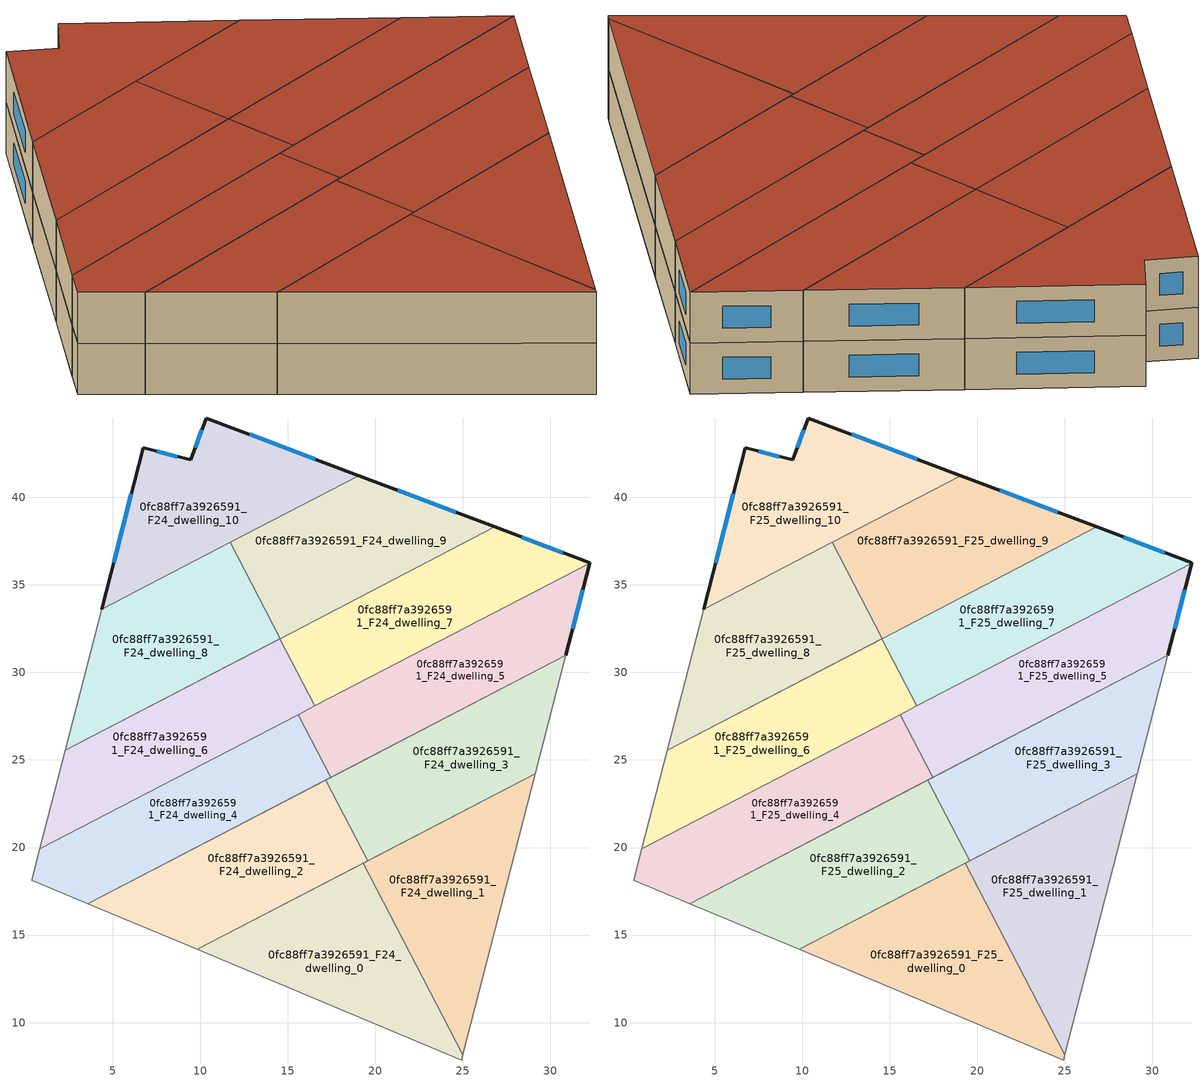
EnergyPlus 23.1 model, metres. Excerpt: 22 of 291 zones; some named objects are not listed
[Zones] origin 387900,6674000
0fc88ff7a3926591_F24_dwelling_0
 floor to 0fc88ff7a3926591_F23_dwelling_0 (EU_floor_Construction): 19.32,19.11 25,8.15 24.93,7.87 9.83,14.18 z72
 wall adiabatic (EU_wall_Construction): 19.32,19.11 9.83,14.18 24.93,7.87 25,8.15 z72:75
 wall to 0fc88ff7a3926591_F24_dwelling_1 (EU_wall_Construction): 25,8.15 19.32,19.11 z72:75
0fc88ff7a3926591_F24_dwelling_1
 floor to 0fc88ff7a3926591_F23_dwelling_1 (EU_floor_Construction): 29.14,24.21 25,8.15 19.32,19.11 z72
 wall adiabatic (EU_wall_Construction): 25,8.15 29.14,24.21 19.32,19.11 z72:75
0fc88ff7a3926591_F24_dwelling_10
 floor to 0fc88ff7a3926591_F23_dwelling_10 (EU_floor_Construction): 19.05,41.24 4.37,33.62 6.75,42.83 9.45,42.13 10.36,44.53 z72
 wall outside (EU_wall_Construction): 19.05,41.24 10.36,44.53 9.45,42.13 6.75,42.83 4.37,33.62 z72:75
 wall to 0fc88ff7a3926591_F24_dwelling_9 (EU_wall_Construction): 11.71,37.43 19.05,41.24 z72:75
 wall to 0fc88ff7a3926591_F24_dwelling_8 (EU_wall_Construction): 4.37,33.62 11.71,37.43 z72:75
 window (EU_Window_Construction): 6.07,40.2 5.05,36.25 / 8.68,42.33 7.52,42.63 / 10.1,43.85 9.71,42.82 / 16.57,42.18 12.84,43.59 z72.86:74.14
0fc88ff7a3926591_F24_dwelling_2
 floor to 0fc88ff7a3926591_F23_dwelling_2 (EU_floor_Construction): 17.16,23.85 19.56,19.24 9.83,14.18 3.58,16.8 z72
 wall adiabatic (EU_wall_Construction): 17.16,23.85 3.58,16.8 9.83,14.18 19.56,19.24 z72:75
 wall to 0fc88ff7a3926591_F24_dwelling_3 (EU_wall_Construction): 19.56,19.24 17.16,23.85 z72:75
0fc88ff7a3926591_F24_dwelling_3
 floor to 0fc88ff7a3926591_F23_dwelling_3 (EU_floor_Construction): 30.89,30.98 29.14,24.21 19.56,19.24 17.16,23.85 z72
 wall adiabatic (EU_wall_Construction): 19.56,19.24 29.14,24.21 30.89,30.98 17.16,23.85 z72:75
0fc88ff7a3926591_F24_dwelling_4
 floor to 0fc88ff7a3926591_F23_dwelling_4 (EU_floor_Construction): 15.61,27.6 17.47,24.01 3.58,16.8 0.38,18.14 0.84,19.93 z72
 wall to 0fc88ff7a3926591_F24_dwelling_5 (EU_wall_Construction): 17.47,24.01 15.61,27.6 z72:75
 wall adiabatic (EU_wall_Construction): 15.61,27.6 0.84,19.93 0.38,18.14 3.58,16.8 17.47,24.01 z72:75
0fc88ff7a3926591_F24_dwelling_5
 floor to 0fc88ff7a3926591_F23_dwelling_5 (EU_floor_Construction): 32.24,36.23 30.89,30.98 17.47,24.01 15.61,27.6 z72
 wall outside (EU_wall_Construction): 30.89,30.98 32.24,36.23 z72:75
 wall adiabatic (EU_wall_Construction): 17.47,24.01 30.89,30.98 z72:75
 wall to 0fc88ff7a3926591_F24_dwelling_7 (EU_wall_Construction): 32.24,36.23 16.56,28.09 z72:75
 wall to 0fc88ff7a3926591_F24_dwelling_6 (EU_wall_Construction): 16.56,28.09 15.61,27.6 z72:75
 window (EU_Window_Construction): 31.28,32.48 31.86,34.73 z72.86:74.14
0fc88ff7a3926591_F24_dwelling_6
 floor to 0fc88ff7a3926591_F23_dwelling_6 (EU_floor_Construction): 14.56,31.94 16.56,28.09 0.84,19.93 2.3,25.57 z72
 wall adiabatic (EU_wall_Construction): 14.56,31.94 2.3,25.57 0.84,19.93 15.61,27.6 z72:75
 wall to 0fc88ff7a3926591_F24_dwelling_7 (EU_wall_Construction): 16.56,28.09 14.56,31.94 z72:75
0fc88ff7a3926591_F24_dwelling_7
 floor to 0fc88ff7a3926591_F23_dwelling_7 (EU_floor_Construction): 32.25,36.25 32.24,36.23 16.56,28.09 14.56,31.94 26.82,38.31 z72
 wall outside (EU_wall_Construction): 32.24,36.23 32.25,36.25 26.82,38.31 z72:75
 wall to 0fc88ff7a3926591_F24_dwelling_9 (EU_wall_Construction): 26.82,38.31 14.56,31.94 z72:75
 window (EU_Window_Construction): 30.7,36.84 28.37,37.72 z72.86:74.14
0fc88ff7a3926591_F24_dwelling_8
 floor to 0fc88ff7a3926591_F23_dwelling_8 (EU_floor_Construction): 11.71,37.43 14.56,31.94 2.3,25.57 4.37,33.62 z72
 wall adiabatic (EU_wall_Construction): 4.37,33.62 2.3,25.57 14.56,31.94 z72:75
 wall to 0fc88ff7a3926591_F24_dwelling_9 (EU_wall_Construction): 14.56,31.94 11.71,37.43 z72:75
0fc88ff7a3926591_F24_dwelling_9
 floor to 0fc88ff7a3926591_F23_dwelling_9 (EU_floor_Construction): 26.82,38.31 14.56,31.94 11.71,37.43 19.05,41.24 z72
 wall outside (EU_wall_Construction): 26.82,38.31 19.05,41.24 z72:75
 window (EU_Window_Construction): 24.6,39.15 21.27,40.4 z72.86:74.14
0fc88ff7a3926591_F25_dwelling_0
 floor to 0fc88ff7a3926591_F24_dwelling_0 (EU_floor_Construction): 19.32,19.11 25,8.15 24.93,7.87 9.83,14.18 z75
 wall adiabatic (EU_wall_Construction): 19.32,19.11 9.83,14.18 24.93,7.87 25,8.15 z75:78
 wall to 0fc88ff7a3926591_F25_dwelling_1 (EU_wall_Construction): 25,8.15 19.32,19.11 z75:78
 roof outside (EU_roof_Construction): 24.93,7.87 25,8.15 19.32,19.11 9.83,14.18 z78
0fc88ff7a3926591_F25_dwelling_1
 floor to 0fc88ff7a3926591_F24_dwelling_1 (EU_floor_Construction): 29.14,24.21 25,8.15 19.32,19.11 z75
 wall adiabatic (EU_wall_Construction): 25,8.15 29.14,24.21 19.32,19.11 z75:78
 roof outside (EU_roof_Construction): 25,8.15 29.14,24.21 19.32,19.11 z78
0fc88ff7a3926591_F25_dwelling_10
 floor to 0fc88ff7a3926591_F24_dwelling_10 (EU_floor_Construction): 19.05,41.24 4.37,33.62 6.75,42.83 9.45,42.13 10.36,44.53 z75
 wall outside (EU_wall_Construction): 19.05,41.24 10.36,44.53 9.45,42.13 6.75,42.83 4.37,33.62 z75:78
 wall to 0fc88ff7a3926591_F25_dwelling_9 (EU_wall_Construction): 11.71,37.43 19.05,41.24 z75:78
 wall to 0fc88ff7a3926591_F25_dwelling_8 (EU_wall_Construction): 4.37,33.62 11.71,37.43 z75:78
 window (EU_Window_Construction): 6.07,40.2 5.05,36.25 / 8.68,42.33 7.52,42.63 / 10.1,43.85 9.71,42.82 / 16.57,42.18 12.84,43.59 z75.86:77.14
 roof outside (EU_roof_Construction): 19.05,41.24 10.36,44.53 9.45,42.13 6.75,42.83 4.37,33.62 z78
0fc88ff7a3926591_F25_dwelling_2
 floor to 0fc88ff7a3926591_F24_dwelling_2 (EU_floor_Construction): 17.16,23.85 19.56,19.24 9.83,14.18 3.58,16.8 z75
 wall adiabatic (EU_wall_Construction): 17.16,23.85 3.58,16.8 9.83,14.18 19.56,19.24 z75:78
 wall to 0fc88ff7a3926591_F25_dwelling_3 (EU_wall_Construction): 19.56,19.24 17.16,23.85 z75:78
 roof outside (EU_roof_Construction): 19.56,19.24 17.16,23.85 3.58,16.8 9.83,14.18 z78
0fc88ff7a3926591_F25_dwelling_3
 floor to 0fc88ff7a3926591_F24_dwelling_3 (EU_floor_Construction): 30.89,30.98 29.14,24.21 19.56,19.24 17.16,23.85 z75
 wall adiabatic (EU_wall_Construction): 19.56,19.24 29.14,24.21 30.89,30.98 17.16,23.85 z75:78
 roof outside (EU_roof_Construction): 29.14,24.21 30.89,30.98 17.16,23.85 19.56,19.24 z78
0fc88ff7a3926591_F25_dwelling_4
 floor to 0fc88ff7a3926591_F24_dwelling_4 (EU_floor_Construction): 15.61,27.6 17.47,24.01 3.58,16.8 0.38,18.14 0.84,19.93 z75
 wall to 0fc88ff7a3926591_F25_dwelling_5 (EU_wall_Construction): 17.47,24.01 15.61,27.6 z75:78
 wall adiabatic (EU_wall_Construction): 15.61,27.6 0.84,19.93 0.38,18.14 3.58,16.8 17.47,24.01 z75:78
 roof outside (EU_roof_Construction): 17.47,24.01 15.61,27.6 0.84,19.93 0.38,18.14 3.58,16.8 z78
0fc88ff7a3926591_F25_dwelling_5
 floor to 0fc88ff7a3926591_F24_dwelling_5 (EU_floor_Construction): 32.24,36.23 30.89,30.98 17.47,24.01 15.61,27.6 z75
 wall outside (EU_wall_Construction): 30.89,30.98 32.24,36.23 z75:78
 wall adiabatic (EU_wall_Construction): 17.47,24.01 30.89,30.98 z75:78
 wall to 0fc88ff7a3926591_F25_dwelling_7 (EU_wall_Construction): 32.24,36.23 16.56,28.09 z75:78
 wall to 0fc88ff7a3926591_F25_dwelling_6 (EU_wall_Construction): 16.56,28.09 15.61,27.6 z75:78
 window (EU_Window_Construction): 31.28,32.48 31.86,34.73 z75.86:77.14
 roof outside (EU_roof_Construction): 30.89,30.98 32.24,36.23 15.61,27.6 17.47,24.01 z78
0fc88ff7a3926591_F25_dwelling_6
 floor to 0fc88ff7a3926591_F24_dwelling_6 (EU_floor_Construction): 14.56,31.94 16.56,28.09 0.84,19.93 2.3,25.57 z75
 wall adiabatic (EU_wall_Construction): 14.56,31.94 2.3,25.57 0.84,19.93 15.61,27.6 z75:78
 wall to 0fc88ff7a3926591_F25_dwelling_7 (EU_wall_Construction): 16.56,28.09 14.56,31.94 z75:78
 roof outside (EU_roof_Construction): 16.56,28.09 14.56,31.94 2.3,25.57 0.84,19.93 z78
0fc88ff7a3926591_F25_dwelling_7
 floor to 0fc88ff7a3926591_F24_dwelling_7 (EU_floor_Construction): 32.25,36.25 32.24,36.23 16.56,28.09 14.56,31.94 26.82,38.31 z75
 wall outside (EU_wall_Construction): 32.24,36.23 32.25,36.25 26.82,38.31 z75:78
 wall to 0fc88ff7a3926591_F25_dwelling_9 (EU_wall_Construction): 26.82,38.31 14.56,31.94 z75:78
 window (EU_Window_Construction): 30.7,36.84 28.37,37.72 z75.86:77.14
 roof outside (EU_roof_Construction): 32.24,36.23 32.25,36.25 26.82,38.31 14.56,31.94 16.56,28.09 z78
0fc88ff7a3926591_F25_dwelling_8
 floor to 0fc88ff7a3926591_F24_dwelling_8 (EU_floor_Construction): 11.71,37.43 14.56,31.94 2.3,25.57 4.37,33.62 z75
 wall adiabatic (EU_wall_Construction): 4.37,33.62 2.3,25.57 14.56,31.94 z75:78
 wall to 0fc88ff7a3926591_F25_dwelling_9 (EU_wall_Construction): 14.56,31.94 11.71,37.43 z75:78
 roof outside (EU_roof_Construction): 14.56,31.94 11.71,37.43 4.37,33.62 2.3,25.57 z78
0fc88ff7a3926591_F25_dwelling_9
 floor to 0fc88ff7a3926591_F24_dwelling_9 (EU_floor_Construction): 26.82,38.31 14.56,31.94 11.71,37.43 19.05,41.24 z75
 wall outside (EU_wall_Construction): 26.82,38.31 19.05,41.24 z75:78
 window (EU_Window_Construction): 24.6,39.15 21.27,40.4 z75.86:77.14
 roof outside (EU_roof_Construction): 26.82,38.31 19.05,41.24 11.71,37.43 14.56,31.94 z78
[Building]
EU S2 Campaign: North Axis=0; Terrain=City; Solar Distribution=FullExterior
[Site:Location]
Helsinki-Vantaa.AP: Latitude=60.317; Longitude=24.963; Time Zone=2; Elevation=54.6
[SizingPeriod:WeatherFileDays]
AnnualSizingPeriod: Begin Month=1; Begin Day of Month=1; End Month=12; End Day of Month=31; Day of Week for Start Day=Monday; Use Weather File Daylight Saving Period=No; Use Weather File Rain and Snow Indicators=No
[MATERIAL]
EU_InternalMass_Material: Roughness=MediumRough; Thickness=0.1; Conductivity=1; Density=1800; Specific Heat=900; Thermal Absorptance=0.9; Solar Absorptance=0.7; Visible Absorptance=0.7
[MATERIAL:NOMASS] Roughness=MediumRough; Thermal Absorptance=0.9; Solar Absorptance=0.7; Visible Absorptance=0.7
Name | Thermal Resistance
EU_wall_NoMass | 5.91765
EU_roof_NoMass | 11.1778
EU_floor_NoMass | 6.2875
[WINDOWMATERIAL:SIMPLEGLAZINGSYSTEM]
EU_Window_SimpleGlazing: UFactor=0.994035; Solar Heat Gain Coefficient=0.7; Visible Transmittance=0.7
[CONSTRUCTION]
EU_wall_Construction: EU_wall_NoMass
EU_roof_Construction: EU_roof_NoMass
EU_floor_Construction: EU_floor_NoMass
EU_Window_Construction: EU_Window_SimpleGlazing
EU_InternalMass_Construction: EU_InternalMass_Material
[ZONE] Type=1; Multiplier=1; Ceiling Height=autocalculate; Floor Area=autocalculate; Part of Total Floor Area=Yes
Name | Volume
0fc88ff7a3926591_F24_dwelling_0; 0fc88ff7a3926591_F25_dwelling_0 | 205.042
0fc88ff7a3926591_F24_dwelling_1; 0fc88ff7a3926591_F25_dwelling_1; 0fc88ff7a3926591_F24_dwelling_4; 0fc88ff7a3926591_F25_dwelling_4 | 205.062
0fc88ff7a3926591_F24_dwelling_10; 0fc88ff7a3926591_F25_dwelling_10 | 205.033
0fc88ff7a3926591_F24_dwelling_2; 0fc88ff7a3926591_F25_dwelling_2 | 205.032
0fc88ff7a3926591_F24_dwelling_3; 0fc88ff7a3926591_F25_dwelling_3 | 205.044
0fc88ff7a3926591_F24_dwelling_5; 0fc88ff7a3926591_F25_dwelling_5 | 205.072
0fc88ff7a3926591_F24_dwelling_6; 0fc88ff7a3926591_F25_dwelling_6 | 205.061
0fc88ff7a3926591_F24_dwelling_7; 0fc88ff7a3926591_F25_dwelling_7 | 205.056
0fc88ff7a3926591_F24_dwelling_8; 0fc88ff7a3926591_F25_dwelling_8 | 205.05
0fc88ff7a3926591_F24_dwelling_9; 0fc88ff7a3926591_F25_dwelling_9 | 205.051
[INTERNALMASS] Construction=EU_InternalMass_Construction
Name | Zone or ZoneList | Surface Area
0fc88ff7a3926591_F24_dwelling_0_EU_InternalMass | 0fc88ff7a3926591_F24_dwelling_0 | 68.3503
0fc88ff7a3926591_F24_dwelling_1_EU_InternalMass | 0fc88ff7a3926591_F24_dwelling_1 | 68.3512
0fc88ff7a3926591_F24_dwelling_2_EU_InternalMass | 0fc88ff7a3926591_F24_dwelling_2 | 68.3423
0fc88ff7a3926591_F24_dwelling_3_EU_InternalMass | 0fc88ff7a3926591_F24_dwelling_3 | 68.3493
0fc88ff7a3926591_F24_dwelling_4_EU_InternalMass | 0fc88ff7a3926591_F24_dwelling_4 | 68.3543
0fc88ff7a3926591_F24_dwelling_5_EU_InternalMass | 0fc88ff7a3926591_F24_dwelling_5 | 68.3589
0fc88ff7a3926591_F24_dwelling_6_EU_InternalMass | 0fc88ff7a3926591_F24_dwelling_6 | 68.3533
0fc88ff7a3926591_F24_dwelling_7_EU_InternalMass | 0fc88ff7a3926591_F24_dwelling_7 | 68.3509
0fc88ff7a3926591_F24_dwelling_8_EU_InternalMass | 0fc88ff7a3926591_F24_dwelling_8 | 68.3507
0fc88ff7a3926591_F24_dwelling_9_EU_InternalMass | 0fc88ff7a3926591_F24_dwelling_9 | 68.3516
0fc88ff7a3926591_F24_dwelling_10_EU_InternalMass | 0fc88ff7a3926591_F24_dwelling_10 | 68.3442
0fc88ff7a3926591_F25_dwelling_0_EU_InternalMass | 0fc88ff7a3926591_F25_dwelling_0 | 68.3503
0fc88ff7a3926591_F25_dwelling_1_EU_InternalMass | 0fc88ff7a3926591_F25_dwelling_1 | 68.3512
0fc88ff7a3926591_F25_dwelling_2_EU_InternalMass | 0fc88ff7a3926591_F25_dwelling_2 | 68.3423
0fc88ff7a3926591_F25_dwelling_3_EU_InternalMass | 0fc88ff7a3926591_F25_dwelling_3 | 68.3493
0fc88ff7a3926591_F25_dwelling_4_EU_InternalMass | 0fc88ff7a3926591_F25_dwelling_4 | 68.3543
0fc88ff7a3926591_F25_dwelling_5_EU_InternalMass | 0fc88ff7a3926591_F25_dwelling_5 | 68.3589
0fc88ff7a3926591_F25_dwelling_6_EU_InternalMass | 0fc88ff7a3926591_F25_dwelling_6 | 68.3533
0fc88ff7a3926591_F25_dwelling_7_EU_InternalMass | 0fc88ff7a3926591_F25_dwelling_7 | 68.3509
0fc88ff7a3926591_F25_dwelling_8_EU_InternalMass | 0fc88ff7a3926591_F25_dwelling_8 | 68.3507
0fc88ff7a3926591_F25_dwelling_9_EU_InternalMass | 0fc88ff7a3926591_F25_dwelling_9 | 68.3516
0fc88ff7a3926591_F25_dwelling_10_EU_InternalMass | 0fc88ff7a3926591_F25_dwelling_10 | 68.3442
[OTHEREQUIPMENT] Fuel Type=Electricity; Design Level Calculation Method=Watts/Area; Power per Zone Floor Area=1; Fraction Latent=0; Fraction Radiant=0; Fraction Lost=0; Carbon Dioxide Generation Rate=0; EndUse Subcategory=EU_Step8_InternalGains
Name | Zone or ZoneList or Space or SpaceList | Schedule
EU_Step8_InternalGain_0fc88ff7a3926591_F24_dwelling_0_f000 | 0fc88ff7a3926591_F24_dwelling_0 | EU_Step8_GainSchedule_0fc88ff7a3926591_F24_dwelling_0_f000
EU_Step8_InternalGain_0fc88ff7a3926591_F24_dwelling_1_f000 | 0fc88ff7a3926591_F24_dwelling_1 | EU_Step8_GainSchedule_0fc88ff7a3926591_F24_dwelling_1_f000
EU_Step8_InternalGain_0fc88ff7a3926591_F24_dwelling_2_f000 | 0fc88ff7a3926591_F24_dwelling_2 | EU_Step8_GainSchedule_0fc88ff7a3926591_F24_dwelling_2_f000
EU_Step8_InternalGain_0fc88ff7a3926591_F24_dwelling_3_f000 | 0fc88ff7a3926591_F24_dwelling_3 | EU_Step8_GainSchedule_0fc88ff7a3926591_F24_dwelling_3_f000
EU_Step8_InternalGain_0fc88ff7a3926591_F24_dwelling_4_f000 | 0fc88ff7a3926591_F24_dwelling_4 | EU_Step8_GainSchedule_0fc88ff7a3926591_F24_dwelling_4_f000
EU_Step8_InternalGain_0fc88ff7a3926591_F24_dwelling_5_f000 | 0fc88ff7a3926591_F24_dwelling_5 | EU_Step8_GainSchedule_0fc88ff7a3926591_F24_dwelling_5_f000
EU_Step8_InternalGain_0fc88ff7a3926591_F24_dwelling_6_f000 | 0fc88ff7a3926591_F24_dwelling_6 | EU_Step8_GainSchedule_0fc88ff7a3926591_F24_dwelling_6_f000
EU_Step8_InternalGain_0fc88ff7a3926591_F24_dwelling_7_f000 | 0fc88ff7a3926591_F24_dwelling_7 | EU_Step8_GainSchedule_0fc88ff7a3926591_F24_dwelling_7_f000
EU_Step8_InternalGain_0fc88ff7a3926591_F24_dwelling_8_f000 | 0fc88ff7a3926591_F24_dwelling_8 | EU_Step8_GainSchedule_0fc88ff7a3926591_F24_dwelling_8_f000
EU_Step8_InternalGain_0fc88ff7a3926591_F24_dwelling_9_f000 | 0fc88ff7a3926591_F24_dwelling_9 | EU_Step8_GainSchedule_0fc88ff7a3926591_F24_dwelling_9_f000
EU_Step8_InternalGain_0fc88ff7a3926591_F24_dwelling_10_f000 | 0fc88ff7a3926591_F24_dwelling_10 | EU_Step8_GainSchedule_0fc88ff7a3926591_F24_dwelling_10_f000
EU_Step8_InternalGain_0fc88ff7a3926591_F25_dwelling_0_f000 | 0fc88ff7a3926591_F25_dwelling_0 | EU_Step8_GainSchedule_0fc88ff7a3926591_F25_dwelling_0_f000
EU_Step8_InternalGain_0fc88ff7a3926591_F25_dwelling_1_f000 | 0fc88ff7a3926591_F25_dwelling_1 | EU_Step8_GainSchedule_0fc88ff7a3926591_F25_dwelling_1_f000
EU_Step8_InternalGain_0fc88ff7a3926591_F25_dwelling_2_f000 | 0fc88ff7a3926591_F25_dwelling_2 | EU_Step8_GainSchedule_0fc88ff7a3926591_F25_dwelling_2_f000
EU_Step8_InternalGain_0fc88ff7a3926591_F25_dwelling_3_f000 | 0fc88ff7a3926591_F25_dwelling_3 | EU_Step8_GainSchedule_0fc88ff7a3926591_F25_dwelling_3_f000
EU_Step8_InternalGain_0fc88ff7a3926591_F25_dwelling_4_f000 | 0fc88ff7a3926591_F25_dwelling_4 | EU_Step8_GainSchedule_0fc88ff7a3926591_F25_dwelling_4_f000
EU_Step8_InternalGain_0fc88ff7a3926591_F25_dwelling_5_f000 | 0fc88ff7a3926591_F25_dwelling_5 | EU_Step8_GainSchedule_0fc88ff7a3926591_F25_dwelling_5_f000
EU_Step8_InternalGain_0fc88ff7a3926591_F25_dwelling_6_f000 | 0fc88ff7a3926591_F25_dwelling_6 | EU_Step8_GainSchedule_0fc88ff7a3926591_F25_dwelling_6_f000
EU_Step8_InternalGain_0fc88ff7a3926591_F25_dwelling_7_f000 | 0fc88ff7a3926591_F25_dwelling_7 | EU_Step8_GainSchedule_0fc88ff7a3926591_F25_dwelling_7_f000
EU_Step8_InternalGain_0fc88ff7a3926591_F25_dwelling_8_f000 | 0fc88ff7a3926591_F25_dwelling_8 | EU_Step8_GainSchedule_0fc88ff7a3926591_F25_dwelling_8_f000
EU_Step8_InternalGain_0fc88ff7a3926591_F25_dwelling_9_f000 | 0fc88ff7a3926591_F25_dwelling_9 | EU_Step8_GainSchedule_0fc88ff7a3926591_F25_dwelling_9_f000
EU_Step8_InternalGain_0fc88ff7a3926591_F25_dwelling_10_f000 | 0fc88ff7a3926591_F25_dwelling_10 | EU_Step8_GainSchedule_0fc88ff7a3926591_F25_dwelling_10_f000
[ZONEVENTILATION:DESIGNFLOWRATE] Schedule=EU_AlwaysOn; Design Flow Rate Calculation Method=AirChanges/Hour; Air Changes per Hour=0.596421; Ventilation Type=Natural; Fan Pressure Rise=0; Fan Total Efficiency=1; Constant Term Coefficient=1; Temperature Term Coefficient=0; Velocity Term Coefficient=0; Velocity Squared Term Coefficient=0; Minimum Indoor Temperature=-100; Maximum Indoor Temperature=100; Delta Temperature=-100; Minimum Outdoor Temperature=-100; Maximum Outdoor Temperature=100; Maximum Wind Speed=40
Name | Zone or ZoneList or Space or SpaceList
EU_ConstantAir_0fc88ff7a3926591_F24_dwelling_0 | 0fc88ff7a3926591_F24_dwelling_0
EU_ConstantAir_0fc88ff7a3926591_F24_dwelling_1 | 0fc88ff7a3926591_F24_dwelling_1
EU_ConstantAir_0fc88ff7a3926591_F24_dwelling_2 | 0fc88ff7a3926591_F24_dwelling_2
EU_ConstantAir_0fc88ff7a3926591_F24_dwelling_3 | 0fc88ff7a3926591_F24_dwelling_3
EU_ConstantAir_0fc88ff7a3926591_F24_dwelling_4 | 0fc88ff7a3926591_F24_dwelling_4
EU_ConstantAir_0fc88ff7a3926591_F24_dwelling_5 | 0fc88ff7a3926591_F24_dwelling_5
EU_ConstantAir_0fc88ff7a3926591_F24_dwelling_6 | 0fc88ff7a3926591_F24_dwelling_6
EU_ConstantAir_0fc88ff7a3926591_F24_dwelling_7 | 0fc88ff7a3926591_F24_dwelling_7
EU_ConstantAir_0fc88ff7a3926591_F24_dwelling_8 | 0fc88ff7a3926591_F24_dwelling_8
EU_ConstantAir_0fc88ff7a3926591_F24_dwelling_9 | 0fc88ff7a3926591_F24_dwelling_9
EU_ConstantAir_0fc88ff7a3926591_F24_dwelling_10 | 0fc88ff7a3926591_F24_dwelling_10
EU_ConstantAir_0fc88ff7a3926591_F25_dwelling_0 | 0fc88ff7a3926591_F25_dwelling_0
EU_ConstantAir_0fc88ff7a3926591_F25_dwelling_1 | 0fc88ff7a3926591_F25_dwelling_1
EU_ConstantAir_0fc88ff7a3926591_F25_dwelling_2 | 0fc88ff7a3926591_F25_dwelling_2
EU_ConstantAir_0fc88ff7a3926591_F25_dwelling_3 | 0fc88ff7a3926591_F25_dwelling_3
EU_ConstantAir_0fc88ff7a3926591_F25_dwelling_4 | 0fc88ff7a3926591_F25_dwelling_4
EU_ConstantAir_0fc88ff7a3926591_F25_dwelling_5 | 0fc88ff7a3926591_F25_dwelling_5
EU_ConstantAir_0fc88ff7a3926591_F25_dwelling_6 | 0fc88ff7a3926591_F25_dwelling_6
EU_ConstantAir_0fc88ff7a3926591_F25_dwelling_7 | 0fc88ff7a3926591_F25_dwelling_7
EU_ConstantAir_0fc88ff7a3926591_F25_dwelling_8 | 0fc88ff7a3926591_F25_dwelling_8
EU_ConstantAir_0fc88ff7a3926591_F25_dwelling_9 | 0fc88ff7a3926591_F25_dwelling_9
EU_ConstantAir_0fc88ff7a3926591_F25_dwelling_10 | 0fc88ff7a3926591_F25_dwelling_10
[HVACTEMPLATE:ZONE:IDEALLOADSAIRSYSTEM] System Availability Schedule=EU_AlwaysOn; Maximum Heating Supply Air Temperature=50; Minimum Cooling Supply Air Temperature=13; Maximum Heating Supply Air Humidity Ratio=0.0156; Minimum Cooling Supply Air Humidity Ratio=0.0077; Heating Limit=NoLimit; Cooling Limit=NoLimit; Heating Availability Schedule=EU_AlwaysOn; Cooling Availability Schedule=EU_CoolingOff; Dehumidification Control Type=ConstantSensibleHeatRatio; Cooling Sensible Heat Ratio=0.7; Dehumidification Setpoint=60; Humidification Control Type=None; Humidification Setpoint=30; Outdoor Air Method=None; Outdoor Air Flow Rate per Person=0.00944; Outdoor Air Flow Rate per Zone Floor Area=0; Outdoor Air Flow Rate per Zone=0; Demand Controlled Ventilation Type=None; Outdoor Air Economizer Type=NoEconomizer; Heat Recovery Type=None; Sensible Heat Recovery Effectiveness=0.7; Latent Heat Recovery Effectiveness=0.65
Name | Template Thermostat
0fc88ff7a3926591_F24_dwelling_0 | EU_HeatOnly_0fc88ff7a3926591_F24_dwelling_0
0fc88ff7a3926591_F24_dwelling_1 | EU_HeatOnly_0fc88ff7a3926591_F24_dwelling_1
0fc88ff7a3926591_F24_dwelling_2 | EU_HeatOnly_0fc88ff7a3926591_F24_dwelling_2
0fc88ff7a3926591_F24_dwelling_3 | EU_HeatOnly_0fc88ff7a3926591_F24_dwelling_3
0fc88ff7a3926591_F24_dwelling_4 | EU_HeatOnly_0fc88ff7a3926591_F24_dwelling_4
0fc88ff7a3926591_F24_dwelling_5 | EU_HeatOnly_0fc88ff7a3926591_F24_dwelling_5
0fc88ff7a3926591_F24_dwelling_6 | EU_HeatOnly_0fc88ff7a3926591_F24_dwelling_6
0fc88ff7a3926591_F24_dwelling_7 | EU_HeatOnly_0fc88ff7a3926591_F24_dwelling_7
0fc88ff7a3926591_F24_dwelling_8 | EU_HeatOnly_0fc88ff7a3926591_F24_dwelling_8
0fc88ff7a3926591_F24_dwelling_9 | EU_HeatOnly_0fc88ff7a3926591_F24_dwelling_9
0fc88ff7a3926591_F24_dwelling_10 | EU_HeatOnly_0fc88ff7a3926591_F24_dwelling_10
0fc88ff7a3926591_F25_dwelling_0 | EU_HeatOnly_0fc88ff7a3926591_F25_dwelling_0
0fc88ff7a3926591_F25_dwelling_1 | EU_HeatOnly_0fc88ff7a3926591_F25_dwelling_1
0fc88ff7a3926591_F25_dwelling_2 | EU_HeatOnly_0fc88ff7a3926591_F25_dwelling_2
0fc88ff7a3926591_F25_dwelling_3 | EU_HeatOnly_0fc88ff7a3926591_F25_dwelling_3
0fc88ff7a3926591_F25_dwelling_4 | EU_HeatOnly_0fc88ff7a3926591_F25_dwelling_4
0fc88ff7a3926591_F25_dwelling_5 | EU_HeatOnly_0fc88ff7a3926591_F25_dwelling_5
0fc88ff7a3926591_F25_dwelling_6 | EU_HeatOnly_0fc88ff7a3926591_F25_dwelling_6
0fc88ff7a3926591_F25_dwelling_7 | EU_HeatOnly_0fc88ff7a3926591_F25_dwelling_7
0fc88ff7a3926591_F25_dwelling_8 | EU_HeatOnly_0fc88ff7a3926591_F25_dwelling_8
0fc88ff7a3926591_F25_dwelling_9 | EU_HeatOnly_0fc88ff7a3926591_F25_dwelling_9
0fc88ff7a3926591_F25_dwelling_10 | EU_HeatOnly_0fc88ff7a3926591_F25_dwelling_10
[SIZING:ZONE] Zone Cooling Design Supply Air Temperature Input Method=SupplyAirTemperature; Zone Cooling Design Supply Air Temperature=13; Zone Heating Design Supply Air Temperature Input Method=SupplyAirTemperature; Zone Heating Design Supply Air Temperature=50; Zone Cooling Design Supply Air Humidity Ratio=0.008; Zone Heating Design Supply Air Humidity Ratio=0.008; Cooling Design Air Flow Method=DesignDay; Cooling Design Air Flow Rate=0; Cooling Minimum Air Flow per Zone Floor Area=0.000762; Cooling Minimum Air Flow=0; Cooling Minimum Air Flow Fraction=0.2; Heating Design Air Flow Method=DesignDay; Heating Design Air Flow Rate=0; Heating Maximum Air Flow per Zone Floor Area=0.002032; Heating Maximum Air Flow=0.141576; Heating Maximum Air Flow Fraction=0.3; Account for Dedicated Outdoor Air System=No; Dedicated Outdoor Air System Control Strategy=NeutralSupplyAir; Dedicated Outdoor Air Low Setpoint Temperature for Design=autosize; Dedicated Outdoor Air High Setpoint Temperature for Design=autosize; Zone Load Sizing Method=Sensible Load Only No Latent Load; Zone Latent Cooling Design Supply Air Humidity Ratio Input Method=HumidityRatioDifference; Zone Cooling Design Supply Air Humidity Ratio Difference=0.005; Zone Latent Heating Design Supply Air Humidity Ratio Input Method=HumidityRatioDifference; Zone Humidification Design Supply Air Humidity Ratio Difference=0.005
0fc88ff7a3926591_F24_dwelling_0; 0fc88ff7a3926591_F24_dwelling_1; 0fc88ff7a3926591_F24_dwelling_2; 0fc88ff7a3926591_F24_dwelling_3; 0fc88ff7a3926591_F24_dwelling_4; 0fc88ff7a3926591_F24_dwelling_5; 0fc88ff7a3926591_F24_dwelling_6; 0fc88ff7a3926591_F24_dwelling_7; 0fc88ff7a3926591_F24_dwelling_8; 0fc88ff7a3926591_F24_dwelling_9; 0fc88ff7a3926591_F24_dwelling_10; 0fc88ff7a3926591_F25_dwelling_0; 0fc88ff7a3926591_F25_dwelling_1; 0fc88ff7a3926591_F25_dwelling_2; 0fc88ff7a3926591_F25_dwelling_3; 0fc88ff7a3926591_F25_dwelling_4; 0fc88ff7a3926591_F25_dwelling_5; 0fc88ff7a3926591_F25_dwelling_6; 0fc88ff7a3926591_F25_dwelling_7; 0fc88ff7a3926591_F25_dwelling_8; 0fc88ff7a3926591_F25_dwelling_9; 0fc88ff7a3926591_F25_dwelling_10
[SCHEDULE:CONSTANT]
Name | Hourly Value
EU_AlwaysOn | 1
EU_CoolingOff | 0
[SCHEDULE:FILE] Column Number=1; Rows to Skip at Top=0; Number of Hours of Data=8760; Column Separator=Comma; Interpolate to Timestep=No; Minutes per Item=60; Adjust Schedule for Daylight Savings=Yes
Name | File
EU_Step8_GainSchedule_0fc88ff7a3926591_F24_dwelling_0_f000 | ../../schedules/0fc88ff7a3926591/0fc88ff7a3926591_F24_dwelling_0_f000_gain.csv
EU_Step8_GainSchedule_0fc88ff7a3926591_F24_dwelling_1_f000 | ../../schedules/0fc88ff7a3926591/0fc88ff7a3926591_F24_dwelling_1_f000_gain.csv
EU_Step8_GainSchedule_0fc88ff7a3926591_F24_dwelling_2_f000 | ../../schedules/0fc88ff7a3926591/0fc88ff7a3926591_F24_dwelling_2_f000_gain.csv
EU_Step8_GainSchedule_0fc88ff7a3926591_F24_dwelling_3_f000 | ../../schedules/0fc88ff7a3926591/0fc88ff7a3926591_F24_dwelling_3_f000_gain.csv
EU_Step8_GainSchedule_0fc88ff7a3926591_F24_dwelling_4_f000 | ../../schedules/0fc88ff7a3926591/0fc88ff7a3926591_F24_dwelling_4_f000_gain.csv
EU_Step8_GainSchedule_0fc88ff7a3926591_F24_dwelling_5_f000 | ../../schedules/0fc88ff7a3926591/0fc88ff7a3926591_F24_dwelling_5_f000_gain.csv
EU_Step8_GainSchedule_0fc88ff7a3926591_F24_dwelling_6_f000 | ../../schedules/0fc88ff7a3926591/0fc88ff7a3926591_F24_dwelling_6_f000_gain.csv
EU_Step8_GainSchedule_0fc88ff7a3926591_F24_dwelling_7_f000 | ../../schedules/0fc88ff7a3926591/0fc88ff7a3926591_F24_dwelling_7_f000_gain.csv
EU_Step8_GainSchedule_0fc88ff7a3926591_F24_dwelling_8_f000 | ../../schedules/0fc88ff7a3926591/0fc88ff7a3926591_F24_dwelling_8_f000_gain.csv
EU_Step8_GainSchedule_0fc88ff7a3926591_F24_dwelling_9_f000 | ../../schedules/0fc88ff7a3926591/0fc88ff7a3926591_F24_dwelling_9_f000_gain.csv
EU_Step8_GainSchedule_0fc88ff7a3926591_F24_dwelling_10_f000 | ../../schedules/0fc88ff7a3926591/0fc88ff7a3926591_F24_dwelling_10_f000_gain.csv
EU_Step8_GainSchedule_0fc88ff7a3926591_F25_dwelling_0_f000 | ../../schedules/0fc88ff7a3926591/0fc88ff7a3926591_F25_dwelling_0_f000_gain.csv
EU_Step8_GainSchedule_0fc88ff7a3926591_F25_dwelling_1_f000 | ../../schedules/0fc88ff7a3926591/0fc88ff7a3926591_F25_dwelling_1_f000_gain.csv
EU_Step8_GainSchedule_0fc88ff7a3926591_F25_dwelling_2_f000 | ../../schedules/0fc88ff7a3926591/0fc88ff7a3926591_F25_dwelling_2_f000_gain.csv
EU_Step8_GainSchedule_0fc88ff7a3926591_F25_dwelling_3_f000 | ../../schedules/0fc88ff7a3926591/0fc88ff7a3926591_F25_dwelling_3_f000_gain.csv
EU_Step8_GainSchedule_0fc88ff7a3926591_F25_dwelling_4_f000 | ../../schedules/0fc88ff7a3926591/0fc88ff7a3926591_F25_dwelling_4_f000_gain.csv
EU_Step8_GainSchedule_0fc88ff7a3926591_F25_dwelling_5_f000 | ../../schedules/0fc88ff7a3926591/0fc88ff7a3926591_F25_dwelling_5_f000_gain.csv
EU_Step8_GainSchedule_0fc88ff7a3926591_F25_dwelling_6_f000 | ../../schedules/0fc88ff7a3926591/0fc88ff7a3926591_F25_dwelling_6_f000_gain.csv
EU_Step8_GainSchedule_0fc88ff7a3926591_F25_dwelling_7_f000 | ../../schedules/0fc88ff7a3926591/0fc88ff7a3926591_F25_dwelling_7_f000_gain.csv
EU_Step8_GainSchedule_0fc88ff7a3926591_F25_dwelling_8_f000 | ../../schedules/0fc88ff7a3926591/0fc88ff7a3926591_F25_dwelling_8_f000_gain.csv
EU_Step8_GainSchedule_0fc88ff7a3926591_F25_dwelling_9_f000 | ../../schedules/0fc88ff7a3926591/0fc88ff7a3926591_F25_dwelling_9_f000_gain.csv
EU_Step8_GainSchedule_0fc88ff7a3926591_F25_dwelling_10_f000 | ../../schedules/0fc88ff7a3926591/0fc88ff7a3926591_F25_dwelling_10_f000_gain.csv
